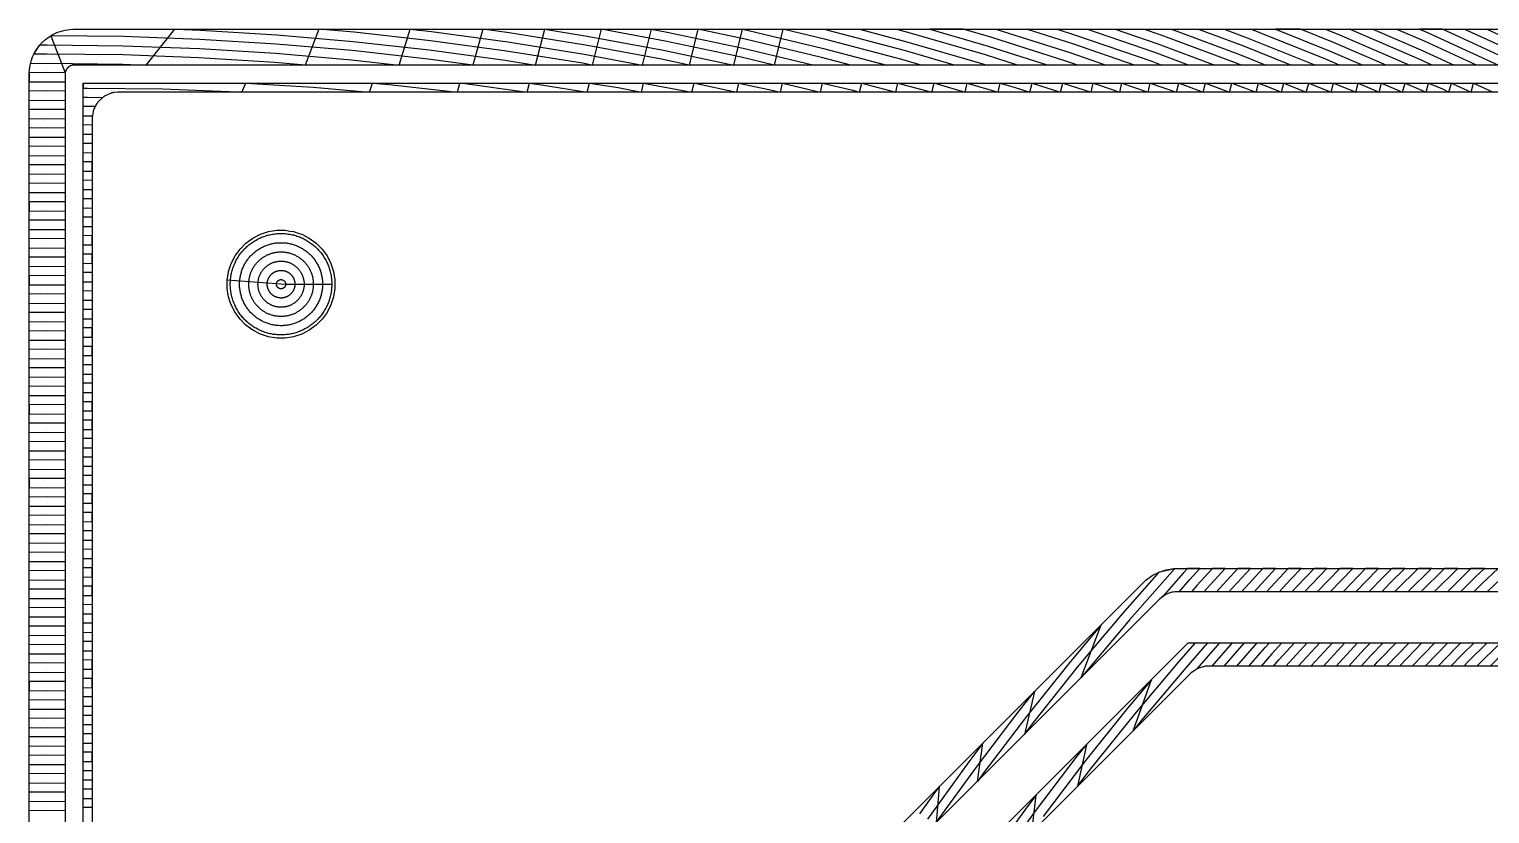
# Model space of a CAD drawing. Header units: metres. Extents: x 100 to 171, y -146 to -25.
# Drawn here: x 100.08 to 128.59, y -39.83 to -24.52 of the extents above; entities that cross this region are included whole.
import ezdxf

# ---------------------------------------------------------------- set-up
doc = ezdxf.new("R2010")
doc.units = ezdxf.units.M

msp = doc.modelspace()

# ---------------------------------------------------------------- linework, layer by layer
for points in [[(116.12, -25.225), (115.546, -25.074), (114.061, -24.721), (113.135, -24.525), (112.965, -25.225), (112.427, -25.111), (110.944, -24.835), (109.455, -24.595), (108.937, -24.525), (108.741, -25.225), (107.871, -25.107), (106.39, -24.943), (104.904, -24.815), (103.416, -24.723), (101.926, -24.668), (100.508, -24.651), (100.787, -25.374), (100.435, -25.37), (100.085, -25.374), (100.085, -25.554), (100.435, -25.55), (100.785, -25.554)], [(100.085, -145.421), (100.085, -25.379), (100.088, -25.314), (100.101, -25.229), (100.122, -25.146), (100.151, -25.065), (100.187, -24.987), (100.232, -24.913), (100.283, -24.844), (100.341, -24.781), (100.404, -24.723), (100.473, -24.672), (100.547, -24.627), (100.625, -24.591), (100.706, -24.562), (100.789, -24.541), (100.874, -24.528), (100.939, -24.525), (169.981, -24.525)], [(100.11, -25.194), (100.435, -25.19), (101.913, -25.208), (102.37, -25.225), (102.925, -24.525), (103.425, -24.543), (104.917, -24.635), (106.407, -24.763), (107.893, -24.928), (109.375, -25.129), (109.969, -25.225), (110.15, -24.525), (110.975, -24.658), (112.462, -24.935), (113.834, -25.225), (114.004, -24.525), (114.1, -24.545), (115.59, -24.899), (116.826, -25.225)], [(117.494, -25.225), (117.118, -25.116), (115.633, -24.725), (114.793, -24.525), (114.625, -25.225), (113.982, -25.072), (112.497, -24.758), (111.246, -24.525), (111.072, -25.225), (110.882, -25.19), (109.402, -24.951), (107.916, -24.75), (106.425, -24.584), (105.737, -24.525), (105.474, -25.225), (104.878, -25.174), (103.398, -25.083), (101.917, -25.028), (100.435, -25.01), (100.175, -25.013), (100.294, -24.832), (100.435, -24.83), (101.921, -24.848), (103.407, -24.903), (104.891, -24.994), (106.372, -25.122), (107.304, -25.225), (107.523, -24.525), (107.938, -24.571), (109.428, -24.773), (110.913, -25.012), (112.055, -25.225), (112.229, -24.525), (112.533, -24.582), (114.021, -24.897), (115.404, -25.225)], [(118.141, -25.225), (117.166, -24.942), (115.677, -24.55), (115.572, -24.525)], [(116.289, -24.525), (117.214, -24.769), (118.697, -25.199), (118.779, -25.225)], [(119.375, -25.225), (118.749, -25.027), (117.262, -24.595), (116.995, -24.525)], [(120.549, -25.225), (120.338, -25.152), (118.854, -24.682), (118.312, -24.525), (117.665, -24.525), (118.801, -24.854), (119.971, -25.225)], [(118.953, -24.525), (120.395, -24.982), (121.102, -25.225)], [(120.145, -24.525), (120.507, -24.64), (121.993, -25.151), (122.193, -25.225), (121.656, -25.225), (120.451, -24.811), (119.549, -24.525)], [(122.709, -25.225), (122.053, -24.981), (120.727, -24.525)], [(121.281, -24.525), (122.114, -24.812), (123.226, -25.225)], [(122.376, -24.525), (123.724, -25.026), (124.221, -25.225), (123.737, -25.225), (123.659, -25.194), (122.174, -24.642), (121.834, -24.525)], [(123.409, -24.525), (123.853, -24.69), (125.191, -25.225), (124.706, -25.225), (123.789, -24.858), (122.892, -24.525)], [(125.657, -25.225), (125.405, -25.117), (123.925, -24.525)], [(125.379, -24.525), (125.612, -24.618), (127.028, -25.225), (126.571, -25.225), (125.543, -24.784), (124.895, -24.525), (124.41, -24.525), (125.474, -24.951), (126.114, -25.225)], [(127.464, -25.225), (127.169, -25.09), (125.852, -24.525)], [(126.308, -24.525), (127.242, -24.925), (127.897, -25.225)], [(128.329, -25.225), (127.315, -24.76), (126.765, -24.525)], [(128.097, -24.525), (129.026, -24.95), (129.589, -25.225), (129.178, -25.225), (128.949, -25.113), (127.665, -24.525), (127.222, -24.525), (127.388, -24.596), (128.761, -25.225)], [(128.962, -24.525), (129.18, -24.625), (130.409, -25.225), (129.999, -25.225), (129.103, -24.788), (128.529, -24.525)], [(169.96, -25.225), (100.96, -25.225), (100.956, -25.225), (100.953, -25.225), (100.95, -25.225), (100.947, -25.226), (100.943, -25.226), (100.939, -25.226), (100.936, -25.227), (100.933, -25.227), (100.929, -25.228), (100.926, -25.228), (100.922, -25.229), (100.919, -25.23), (100.916, -25.231), (100.913, -25.231), (100.909, -25.233), (100.906, -25.234), (100.902, -25.235), (100.9, -25.236), (100.896, -25.237), (100.893, -25.238), (100.89, -25.24), (100.886, -25.241), (100.884, -25.242), (100.881, -25.244), (100.877, -25.246), (100.874, -25.247), (100.871, -25.249), (100.869, -25.251), (100.866, -25.252), (100.863, -25.254), (100.86, -25.257), (100.857, -25.259), (100.855, -25.26), (100.852, -25.262), (100.849, -25.265), (100.846, -25.267), (100.843, -25.27), (100.842, -25.271), (100.839, -25.274), (100.836, -25.276), (100.834, -25.279), (100.831, -25.282), (100.83, -25.283), (100.827, -25.286), (100.825, -25.289), (100.822, -25.292), (100.82, -25.295), (100.819, -25.297), (100.817, -25.3), (100.814, -25.303), (100.812, -25.306), (100.811, -25.309), (100.809, -25.311), (100.807, -25.314), (100.806, -25.317), (100.804, -25.321), (100.802, -25.324), (100.801, -25.326), (100.8, -25.33), (100.798, -25.333), (100.797, -25.336), (100.796, -25.34), (100.795, -25.342), (100.794, -25.346), (100.793, -25.349), (100.791, -25.353), (100.791, -25.356), (100.79, -25.359), (100.789, -25.362), (100.788, -25.366), (100.788, -25.369), (100.787, -25.373), (100.787, -25.376), (100.786, -25.379), (100.786, -25.383), (100.786, -25.387), (100.785, -25.39), (100.785, -25.393)], [(100.785, -25.393), (100.785, -25.396), (100.785, -25.4), (100.785, -145.4)], [(101.135, -25.575), (169.785, -25.575), (169.785, -145.225)], [(101.135, -145.225), (101.135, -25.575), (101.135, -25.674), (101.223, -25.673), (102.687, -25.691), (104.151, -25.745), (104.236, -25.751), (104.314, -25.575), (105.626, -25.656), (106.728, -25.751), (106.788, -25.575), (107.107, -25.602), (108.442, -25.751), (108.492, -25.575), (108.593, -25.586), (109.803, -25.751), (109.848, -25.575), (110.084, -25.607), (110.975, -25.751), (111.018, -25.575), (111.578, -25.665), (112.036, -25.751), (112.077, -25.575), (113.02, -25.751), (113.06, -25.575), (113.11, -25.584), (113.895, -25.751), (113.935, -25.575), (114.612, -25.718), (114.748, -25.751), (114.788, -25.575), (115.527, -25.751), (115.567, -25.575), (116.159, -25.716), (116.291, -25.751), (116.332, -25.575), (116.997, -25.751), (117.038, -25.575), (117.704, -25.751), (117.744, -25.575), (117.762, -25.58), (118.351, -25.751), (118.392, -25.575), (118.997, -25.751), (119.038, -25.575), (119.328, -25.659), (119.617, -25.751), (119.659, -25.575), (120.212, -25.751), (120.255, -25.575), (120.808, -25.751), (120.85, -25.575), (120.956, -25.609), (121.369, -25.751), (121.412, -25.575), (121.922, -25.751), (121.965, -25.575), (122.476, -25.751), (122.519, -25.575), (122.598, -25.602), (122.997, -25.751), (123.041, -25.575), (123.513, -25.751), (123.558, -25.575), (124.03, -25.751), (124.074, -25.575), (124.252, -25.641), (124.526, -25.751), (124.572, -25.575), (125.01, -25.751), (125.056, -25.575), (125.495, -25.751), (125.541, -25.575), (125.917, -25.725), (125.976, -25.751), (126.023, -25.575), (126.433, -25.751), (126.48, -25.575), (126.889, -25.751), (126.937, -25.575), (127.346, -25.751), (127.394, -25.575), (127.665, -25.691), (127.794, -25.751), (127.843, -25.575), (128.226, -25.751), (128.275, -25.575), (128.659, -25.751)], [(100.785, -25.734), (100.435, -25.73), (100.085, -25.734)], [(100.085, -25.914), (100.435, -25.91), (100.785, -25.914)], [(101.374, -26.035), (101.223, -26.033), (101.135, -26.034), (101.135, -25.854), (101.223, -25.853), (101.522, -25.857)], [(169.085, -25.751), (101.835, -25.751), (101.831, -25.751), (101.827, -25.751), (101.823, -25.751), (101.82, -25.751), (101.816, -25.752), (101.724, -25.763), (101.721, -25.764), (101.717, -25.764), (101.713, -25.765), (101.71, -25.766), (101.706, -25.766), (101.703, -25.767), (101.699, -25.768), (101.696, -25.769), (101.693, -25.771), (101.689, -25.772), (101.686, -25.773), (101.682, -25.775), (101.57, -25.824), (101.566, -25.826), (101.563, -25.827), (101.559, -25.829), (101.556, -25.831), (101.553, -25.833), (101.55, -25.835), (101.546, -25.837), (101.543, -25.839), (101.54, -25.841), (101.537, -25.844), (101.534, -25.846), (101.531, -25.848), (101.528, -25.851), (101.438, -25.934), (101.435, -25.937), (101.432, -25.94), (101.43, -25.942), (101.427, -25.945), (101.425, -25.948), (101.422, -25.951), (101.42, -25.954), (101.418, -25.957), (101.415, -25.96), (101.413, -25.964), (101.411, -25.967), (101.409, -25.97), (101.407, -25.973), (101.349, -26.082), (101.347, -26.085), (101.345, -26.088), (101.344, -26.092), (101.342, -26.095), (101.341, -26.099), (101.34, -26.103), (101.338, -26.106), (101.337, -26.11), (101.336, -26.113), (101.335, -26.117), (101.334, -26.121), (101.333, -26.125), (101.333, -26.128), (101.313, -26.25)], [(100.785, -26.094), (100.435, -26.09), (100.085, -26.094)], [(101.311, -26.394), (101.223, -26.393), (101.135, -26.394), (101.135, -26.214), (101.223, -26.213), (101.318, -26.215), (101.313, -26.25), (101.312, -26.253), (101.312, -26.257), (101.311, -26.26), (101.311, -26.264), (101.311, -26.267), (101.311, -26.271), (101.311, -26.275), (101.311, -144.525)], [(100.085, -26.274), (100.435, -26.27), (100.785, -26.274)], [(100.785, -26.454), (100.435, -26.45), (100.085, -26.454)], [(100.085, -26.634), (100.435, -26.63), (100.785, -26.634)], [(101.311, -26.754), (101.223, -26.753), (101.135, -26.754), (101.135, -26.574), (101.223, -26.573), (101.311, -26.574)], [(100.785, -26.814), (100.435, -26.81), (100.085, -26.814)], [(100.085, -26.994), (100.435, -26.99), (100.785, -26.994)], [(101.311, -27.474), (101.223, -27.473), (101.135, -27.474), (101.135, -27.294), (101.223, -27.293), (101.311, -27.294), (101.311, -27.114), (101.223, -27.113), (101.135, -27.114), (101.135, -26.934), (101.223, -26.933), (101.311, -26.934)], [(100.785, -27.174), (100.435, -27.17), (100.085, -27.174)], [(100.085, -27.354), (100.435, -27.35), (100.785, -27.354)], [(100.785, -27.534), (100.435, -27.53), (100.085, -27.534)], [(100.085, -27.714), (100.435, -27.71), (100.785, -27.714)], [(100.785, -27.894), (100.435, -27.89), (100.085, -27.894), (100.085, -28.074), (100.435, -28.07), (100.785, -28.074), (100.785, -28.254), (100.435, -28.25), (100.085, -28.254)], [(101.311, -27.834), (101.223, -27.833), (101.135, -27.834), (101.135, -27.654), (101.223, -27.653), (101.311, -27.654)], [(101.311, -28.194), (101.223, -28.193), (101.135, -28.194), (101.135, -28.014), (101.223, -28.013), (101.311, -28.014)], [(100.085, -28.434), (100.435, -28.43), (100.785, -28.434)], [(101.311, -29.274), (101.223, -29.273), (101.135, -29.274), (101.135, -29.094), (101.223, -29.093), (101.311, -29.094), (101.311, -28.914), (101.223, -28.913), (101.135, -28.914), (101.135, -28.734), (101.223, -28.733), (101.311, -28.734), (101.311, -28.554), (101.223, -28.553), (101.135, -28.554), (101.135, -28.374), (101.223, -28.373), (101.311, -28.374)], [(103.949, -29.417), (103.96, -29.352), (103.975, -29.254), (104.026, -29.097), (104.102, -28.949), (104.199, -28.816), (104.316, -28.699), (104.449, -28.602), (104.597, -28.526), (104.754, -28.475), (104.839, -28.462), (104.917, -28.449), (105.083, -28.449), (105.173, -28.464), (105.246, -28.475), (105.352, -28.51), (105.403, -28.526), (105.551, -28.602), (105.684, -28.699), (105.801, -28.816), (105.898, -28.949), (105.974, -29.097), (106.025, -29.254), (106.051, -29.417), (106.051, -29.583), (106.025, -29.746), (105.974, -29.903), (105.898, -30.051), (105.801, -30.184), (105.684, -30.301), (105.551, -30.398), (105.403, -30.474), (105.246, -30.525), (105.083, -30.551), (104.917, -30.551), (104.754, -30.525), (104.597, -30.474), (104.449, -30.398), (104.316, -30.301), (104.199, -30.184), (104.102, -30.051), (104.026, -29.903), (104.01, -29.852), (103.975, -29.746), (103.964, -29.673), (103.949, -29.583), (103.949, -29.417), (105.09, -29.5), (105.09, -29.502), (105.09, -29.504), (105.09, -29.507), (105.09, -29.509), (105.089, -29.511), (105.089, -29.513), (105.089, -29.515), (105.088, -29.518), (105.088, -29.52), (105.087, -29.522), (105.087, -29.524), (105.086, -29.526), (105.085, -29.528), (105.085, -29.53), (105.084, -29.532), (105.083, -29.534), (105.082, -29.536), (105.081, -29.538), (105.08, -29.54), (105.079, -29.542), (105.078, -29.544), (105.077, -29.546), (105.076, -29.548), (105.075, -29.55), (105.074, -29.552), (105.072, -29.554), (105.071, -29.555), (105.07, -29.557), (105.068, -29.559), (105.067, -29.56), (105.065, -29.562), (105.064, -29.564), (105.062, -29.565), (105.06, -29.567), (105.059, -29.568), (105.057, -29.57), (105.055, -29.571), (105.054, -29.572), (105.052, -29.574), (105.05, -29.575), (105.048, -29.576), (105.046, -29.577), (105.044, -29.578), (105.042, -29.579), (105.04, -29.58), (105.038, -29.581), (105.036, -29.582), (105.034, -29.583), (105.032, -29.584), (105.03, -29.585), (105.028, -29.585), (105.026, -29.586), (105.024, -29.587), (105.022, -29.587), (105.02, -29.588), (105.018, -29.588), (105.015, -29.589), (105.013, -29.589), (105.011, -29.589), (105.009, -29.59), (105.007, -29.59), (105.004, -29.59), (105.002, -29.59), (105, -29.59), (104.998, -29.59), (104.996, -29.59), (104.993, -29.59), (104.991, -29.59), (104.989, -29.589), (104.987, -29.589), (104.985, -29.589), (104.982, -29.588), (104.98, -29.588), (104.978, -29.587), (104.976, -29.587), (104.974, -29.586), (104.972, -29.585), (104.97, -29.585), (104.968, -29.584), (104.966, -29.583), (104.964, -29.582), (104.962, -29.581), (104.96, -29.58), (104.958, -29.579), (104.956, -29.578), (104.954, -29.577), (104.952, -29.576), (104.95, -29.575), (104.948, -29.574), (104.946, -29.572), (104.945, -29.571), (104.943, -29.57), (104.941, -29.568), (104.94, -29.567), (104.938, -29.565), (104.936, -29.564), (104.935, -29.562), (104.933, -29.56), (104.932, -29.559), (104.93, -29.557), (104.929, -29.555), (104.928, -29.554), (104.926, -29.552), (104.925, -29.55), (104.924, -29.548), (104.923, -29.546), (104.922, -29.544), (104.921, -29.542), (104.92, -29.54), (104.919, -29.538), (104.918, -29.536), (104.917, -29.534), (104.916, -29.532), (104.915, -29.53), (104.915, -29.528), (104.914, -29.526), (104.913, -29.524), (104.913, -29.522), (104.912, -29.52), (104.912, -29.518), (104.911, -29.515), (104.911, -29.513), (104.911, -29.511), (104.91, -29.509), (104.91, -29.507), (104.91, -29.504), (104.91, -29.502), (104.91, -29.5), (104.91, -29.498), (104.91, -29.496), (104.91, -29.493), (104.91, -29.491), (104.911, -29.489), (104.911, -29.487), (104.911, -29.485), (104.912, -29.482), (104.912, -29.48), (104.913, -29.478), (104.913, -29.476), (104.914, -29.474), (104.915, -29.472), (104.915, -29.47), (104.916, -29.468), (104.917, -29.466), (104.918, -29.464), (104.919, -29.462), (104.92, -29.46), (104.921, -29.458), (104.922, -29.456), (104.923, -29.454), (104.924, -29.452), (104.925, -29.45), (104.926, -29.448), (104.928, -29.446), (104.929, -29.445), (104.93, -29.443), (104.932, -29.441), (104.933, -29.44), (104.935, -29.438), (104.936, -29.436), (104.938, -29.435), (104.94, -29.433), (104.941, -29.432), (104.943, -29.43), (104.945, -29.429), (104.946, -29.428), (104.948, -29.426), (104.95, -29.425), (104.952, -29.424), (104.954, -29.423), (104.956, -29.422), (104.958, -29.421), (104.96, -29.42), (104.962, -29.419), (104.964, -29.418), (104.966, -29.417), (104.968, -29.416), (104.97, -29.415), (104.972, -29.415), (104.974, -29.414), (104.976, -29.413), (104.978, -29.413), (104.98, -29.412), (104.982, -29.412), (104.985, -29.411), (104.987, -29.411), (104.989, -29.411), (104.991, -29.41), (104.993, -29.41), (104.996, -29.41), (104.998, -29.41), (105, -29.41), (105.002, -29.41), (105.004, -29.41), (105.007, -29.41), (105.009, -29.41), (105.011, -29.411), (105.013, -29.411), (105.015, -29.411), (105.018, -29.412), (105.02, -29.412), (105.022, -29.413), (105.024, -29.413), (105.026, -29.414), (105.028, -29.415), (105.03, -29.415), (105.032, -29.416), (105.034, -29.417), (105.036, -29.418), (105.038, -29.419), (105.04, -29.42), (105.042, -29.421), (105.044, -29.422), (105.046, -29.423), (105.048, -29.424), (105.05, -29.425), (105.052, -29.426), (105.054, -29.428), (105.055, -29.429), (105.057, -29.43), (105.059, -29.432), (105.06, -29.433), (105.062, -29.435), (105.064, -29.436), (105.065, -29.438), (105.067, -29.44), (105.068, -29.441), (105.07, -29.443), (105.071, -29.445), (105.072, -29.446), (105.074, -29.448), (105.075, -29.45), (105.076, -29.452), (105.077, -29.454), (105.078, -29.456), (105.079, -29.458), (105.08, -29.46), (105.081, -29.462), (105.082, -29.464), (105.083, -29.466), (105.084, -29.468), (105.085, -29.47), (105.085, -29.472), (105.086, -29.474), (105.087, -29.476), (105.087, -29.478), (105.088, -29.48), (105.088, -29.482), (105.089, -29.485), (105.089, -29.487), (105.089, -29.489), (105.09, -29.491), (105.09, -29.493), (105.09, -29.496), (105.09, -29.498), (105.09, -29.5), (105.27, -29.5), (105.27, -29.507), (105.27, -29.513), (105.269, -29.52), (105.269, -29.526), (105.268, -29.533), (105.267, -29.54), (105.266, -29.546), (105.265, -29.553), (105.263, -29.559), (105.262, -29.566), (105.26, -29.572), (105.258, -29.578), (105.256, -29.585), (105.254, -29.591), (105.252, -29.597), (105.249, -29.603), (105.247, -29.609), (105.244, -29.615), (105.241, -29.621), (105.238, -29.627), (105.235, -29.633), (105.232, -29.639), (105.228, -29.644), (105.224, -29.65), (105.221, -29.655), (105.217, -29.661), (105.213, -29.666), (105.209, -29.671), (105.204, -29.676), (105.2, -29.681), (105.196, -29.686), (105.191, -29.691), (105.186, -29.696), (105.181, -29.7), (105.176, -29.704), (105.171, -29.709), (105.166, -29.713), (105.161, -29.717), (105.155, -29.721), (105.15, -29.724), (105.144, -29.728), (105.139, -29.732), (105.133, -29.735), (105.127, -29.738), (105.121, -29.741), (105.115, -29.744), (105.109, -29.747), (105.103, -29.749), (105.097, -29.752), (105.091, -29.754), (105.085, -29.756), (105.078, -29.758), (105.072, -29.76), (105.066, -29.762), (105.059, -29.763), (105.053, -29.765), (105.046, -29.766), (105.04, -29.767), (105.033, -29.768), (105.026, -29.769), (105.02, -29.769), (105.013, -29.77), (105.007, -29.77), (105, -29.77), (104.993, -29.77), (104.987, -29.77), (104.98, -29.769), (104.974, -29.769), (104.967, -29.768), (104.96, -29.767), (104.954, -29.766), (104.947, -29.765), (104.941, -29.763), (104.934, -29.762), (104.928, -29.76), (104.922, -29.758), (104.915, -29.756), (104.909, -29.754), (104.903, -29.752), (104.897, -29.749), (104.891, -29.747), (104.885, -29.744), (104.879, -29.741), (104.873, -29.738), (104.867, -29.735), (104.861, -29.732), (104.856, -29.728), (104.85, -29.724), (104.845, -29.721), (104.839, -29.717), (104.834, -29.713), (104.829, -29.709), (104.824, -29.704), (104.819, -29.7), (104.814, -29.696), (104.809, -29.691), (104.804, -29.686), (104.8, -29.681), (104.796, -29.676), (104.791, -29.671), (104.787, -29.666), (104.783, -29.661), (104.779, -29.655), (104.776, -29.65), (104.772, -29.644), (104.768, -29.639), (104.765, -29.633), (104.762, -29.627), (104.759, -29.621), (104.756, -29.615), (104.753, -29.609), (104.751, -29.603), (104.748, -29.597), (104.746, -29.591), (104.744, -29.585), (104.742, -29.578), (104.74, -29.572), (104.738, -29.566), (104.737, -29.559), (104.735, -29.553), (104.734, -29.546), (104.733, -29.54), (104.732, -29.533), (104.731, -29.526), (104.731, -29.52), (104.73, -29.513), (104.73, -29.507), (104.73, -29.5), (104.73, -29.493), (104.73, -29.487), (104.731, -29.48), (104.731, -29.474), (104.732, -29.467), (104.733, -29.46), (104.734, -29.454), (104.735, -29.447), (104.737, -29.441), (104.738, -29.434), (104.74, -29.428), (104.742, -29.422), (104.744, -29.415), (104.746, -29.409), (104.748, -29.403), (104.751, -29.397), (104.753, -29.391), (104.756, -29.385), (104.759, -29.379), (104.762, -29.373), (104.765, -29.367), (104.768, -29.361), (104.772, -29.356), (104.776, -29.35), (104.779, -29.345), (104.783, -29.339), (104.787, -29.334), (104.791, -29.329), (104.796, -29.324), (104.8, -29.319), (104.804, -29.314), (104.809, -29.309), (104.814, -29.304), (104.819, -29.3), (104.824, -29.296), (104.829, -29.291), (104.834, -29.287), (104.839, -29.283), (104.845, -29.279), (104.85, -29.276), (104.856, -29.272), (104.861, -29.268), (104.867, -29.265), (104.873, -29.262), (104.879, -29.259), (104.885, -29.256), (104.891, -29.253), (104.897, -29.251), (104.903, -29.248), (104.909, -29.246), (104.915, -29.244), (104.922, -29.242), (104.928, -29.24), (104.934, -29.238), (104.941, -29.237), (104.947, -29.235), (104.954, -29.234), (104.96, -29.233), (104.967, -29.232), (104.974, -29.231), (104.98, -29.231), (104.987, -29.23), (104.993, -29.23), (105, -29.23), (105.007, -29.23), (105.013, -29.23), (105.02, -29.231), (105.026, -29.231), (105.033, -29.232), (105.04, -29.233), (105.046, -29.234), (105.053, -29.235), (105.059, -29.237), (105.066, -29.238), (105.072, -29.24), (105.078, -29.242), (105.085, -29.244), (105.091, -29.246), (105.097, -29.248), (105.103, -29.251), (105.109, -29.253), (105.115, -29.256), (105.121, -29.259), (105.127, -29.262), (105.133, -29.265), (105.139, -29.268), (105.144, -29.272), (105.15, -29.276), (105.155, -29.279), (105.161, -29.283), (105.166, -29.287), (105.171, -29.291), (105.176, -29.296), (105.181, -29.3), (105.186, -29.304), (105.191, -29.309), (105.196, -29.314), (105.2, -29.319), (105.204, -29.324), (105.209, -29.329), (105.213, -29.334), (105.217, -29.339), (105.221, -29.345), (105.224, -29.35), (105.228, -29.356), (105.232, -29.361), (105.235, -29.367), (105.238, -29.373), (105.241, -29.379), (105.244, -29.385), (105.247, -29.391), (105.249, -29.397), (105.252, -29.403), (105.254, -29.409), (105.256, -29.415), (105.258, -29.422), (105.26, -29.428), (105.262, -29.434), (105.263, -29.441), (105.265, -29.447), (105.266, -29.454), (105.267, -29.46), (105.268, -29.467), (105.269, -29.474), (105.269, -29.48), (105.27, -29.487), (105.27, -29.493), (105.27, -29.5), (105.27, -29.5), (105.45, -29.5), (105.45, -29.511), (105.449, -29.522), (105.449, -29.533), (105.448, -29.544), (105.447, -29.555), (105.445, -29.566), (105.443, -29.577), (105.441, -29.588), (105.439, -29.599), (105.437, -29.609), (105.434, -29.62), (105.431, -29.631), (105.427, -29.641), (105.424, -29.652), (105.42, -29.662), (105.416, -29.672), (105.411, -29.682), (105.407, -29.692), (105.402, -29.702), (105.397, -29.712), (105.392, -29.722), (105.386, -29.731), (105.38, -29.741), (105.374, -29.75), (105.368, -29.759), (105.361, -29.768), (105.355, -29.777), (105.348, -29.785), (105.341, -29.794), (105.333, -29.802), (105.326, -29.81), (105.318, -29.818), (105.31, -29.826), (105.302, -29.833), (105.294, -29.841), (105.285, -29.848), (105.277, -29.855), (105.268, -29.861), (105.259, -29.868), (105.25, -29.874), (105.241, -29.88), (105.231, -29.886), (105.222, -29.892), (105.212, -29.897), (105.202, -29.902), (105.192, -29.907), (105.182, -29.911), (105.172, -29.916), (105.162, -29.92), (105.152, -29.924), (105.141, -29.927), (105.131, -29.931), (105.12, -29.934), (105.109, -29.937), (105.099, -29.939), (105.088, -29.941), (105.077, -29.943), (105.066, -29.945), (105.055, -29.947), (105.044, -29.948), (105.033, -29.949), (105.022, -29.949), (105.011, -29.95), (105, -29.95), (104.989, -29.95), (104.978, -29.949), (104.967, -29.949), (104.956, -29.948), (104.945, -29.947), (104.934, -29.945), (104.923, -29.943), (104.912, -29.941), (104.901, -29.939), (104.891, -29.937), (104.88, -29.934), (104.869, -29.931), (104.859, -29.927), (104.848, -29.924), (104.838, -29.92), (104.828, -29.916), (104.818, -29.911), (104.808, -29.907), (104.798, -29.902), (104.788, -29.897), (104.778, -29.892), (104.769, -29.886), (104.759, -29.88), (104.75, -29.874), (104.741, -29.868), (104.732, -29.861), (104.723, -29.855), (104.715, -29.848), (104.706, -29.841), (104.698, -29.833), (104.69, -29.826), (104.682, -29.818), (104.674, -29.81), (104.667, -29.802), (104.659, -29.794), (104.652, -29.785), (104.645, -29.777), (104.639, -29.768), (104.632, -29.759), (104.626, -29.75), (104.62, -29.741), (104.614, -29.731), (104.608, -29.722), (104.603, -29.712), (104.598, -29.702), (104.593, -29.692), (104.589, -29.682), (104.584, -29.672), (104.58, -29.662), (104.576, -29.652), (104.573, -29.641), (104.569, -29.631), (104.566, -29.62), (104.563, -29.609), (104.561, -29.599), (104.559, -29.588), (104.557, -29.577), (104.555, -29.566), (104.553, -29.555), (104.552, -29.544), (104.551, -29.533), (104.551, -29.522), (104.55, -29.511), (104.55, -29.5), (104.55, -29.489), (104.551, -29.478), (104.551, -29.467), (104.552, -29.456), (104.553, -29.445), (104.555, -29.434), (104.557, -29.423), (104.559, -29.412), (104.561, -29.401), (104.563, -29.391), (104.566, -29.38), (104.569, -29.369), (104.573, -29.359), (104.576, -29.348), (104.58, -29.338), (104.584, -29.328), (104.589, -29.318), (104.593, -29.308), (104.598, -29.298), (104.603, -29.288), (104.608, -29.278), (104.614, -29.269), (104.62, -29.259), (104.626, -29.25), (104.632, -29.241), (104.639, -29.232), (104.645, -29.223), (104.652, -29.215), (104.659, -29.206), (104.667, -29.198), (104.674, -29.19), (104.682, -29.182), (104.69, -29.174), (104.698, -29.167), (104.706, -29.159), (104.715, -29.152), (104.723, -29.145), (104.732, -29.139), (104.741, -29.132), (104.75, -29.126), (104.759, -29.12), (104.769, -29.114), (104.778, -29.108), (104.788, -29.103), (104.798, -29.098), (104.808, -29.093), (104.818, -29.089), (104.828, -29.084), (104.838, -29.08), (104.848, -29.076), (104.859, -29.073), (104.869, -29.069), (104.88, -29.066), (104.891, -29.063), (104.901, -29.061), (104.912, -29.059), (104.923, -29.057), (104.934, -29.055), (104.945, -29.053), (104.956, -29.052), (104.967, -29.051), (104.978, -29.051), (104.989, -29.05), (105, -29.05), (105.011, -29.05), (105.022, -29.051), (105.033, -29.051), (105.044, -29.052), (105.055, -29.053), (105.066, -29.055), (105.077, -29.057), (105.088, -29.059), (105.099, -29.061), (105.109, -29.063), (105.12, -29.066), (105.131, -29.069), (105.141, -29.073), (105.152, -29.076), (105.162, -29.08), (105.172, -29.084), (105.182, -29.089), (105.192, -29.093), (105.202, -29.098), (105.212, -29.103), (105.222, -29.108), (105.231, -29.114), (105.241, -29.12), (105.25, -29.126), (105.259, -29.132), (105.268, -29.139), (105.277, -29.145), (105.285, -29.152), (105.294, -29.159), (105.302, -29.167), (105.31, -29.174), (105.318, -29.182), (105.326, -29.19), (105.333, -29.198), (105.341, -29.206), (105.348, -29.215), (105.355, -29.223), (105.361, -29.232), (105.368, -29.241), (105.374, -29.25), (105.38, -29.259), (105.386, -29.269), (105.392, -29.278), (105.397, -29.288), (105.402, -29.298), (105.407, -29.308), (105.411, -29.318), (105.416, -29.328), (105.42, -29.338), (105.424, -29.348), (105.427, -29.359), (105.431, -29.369), (105.434, -29.38), (105.437, -29.391), (105.439, -29.401), (105.441, -29.412), (105.443, -29.423), (105.445, -29.434), (105.447, -29.445), (105.448, -29.456), (105.449, -29.467), (105.449, -29.478), (105.45, -29.489), (105.45, -29.5), (105.45, -29.5), (105.63, -29.5), (105.63, -29.515), (105.629, -29.531), (105.628, -29.546), (105.627, -29.562), (105.625, -29.577), (105.623, -29.592), (105.621, -29.608), (105.618, -29.623), (105.615, -29.638), (105.611, -29.653), (105.607, -29.668), (105.603, -29.683), (105.598, -29.698), (105.593, -29.712), (105.588, -29.727), (105.582, -29.741), (105.576, -29.755), (105.57, -29.769), (105.563, -29.783), (105.556, -29.797), (105.548, -29.811), (105.54, -29.824), (105.532, -29.837), (105.524, -29.85), (105.515, -29.863), (105.506, -29.875), (105.497, -29.888), (105.487, -29.9), (105.477, -29.911), (105.467, -29.923), (105.456, -29.934), (105.445, -29.945), (105.434, -29.956), (105.423, -29.967), (105.411, -29.977), (105.4, -29.987), (105.388, -29.997), (105.375, -30.006), (105.363, -30.015), (105.35, -30.024), (105.337, -30.032), (105.324, -30.04), (105.311, -30.048), (105.297, -30.056), (105.283, -30.063), (105.269, -30.07), (105.255, -30.076), (105.241, -30.082), (105.227, -30.088), (105.212, -30.093), (105.198, -30.098), (105.183, -30.103), (105.168, -30.107), (105.153, -30.111), (105.138, -30.115), (105.123, -30.118), (105.108, -30.121), (105.092, -30.123), (105.077, -30.125), (105.062, -30.127), (105.046, -30.128), (105.031, -30.129), (105.015, -30.13), (105, -30.13), (104.985, -30.13), (104.969, -30.129), (104.954, -30.128), (104.938, -30.127), (104.923, -30.125), (104.908, -30.123), (104.892, -30.121), (104.877, -30.118), (104.862, -30.115), (104.847, -30.111), (104.832, -30.107), (104.817, -30.103), (104.802, -30.098), (104.788, -30.093), (104.773, -30.088), (104.759, -30.082), (104.745, -30.076), (104.731, -30.07), (104.717, -30.063), (104.703, -30.056), (104.689, -30.048), (104.676, -30.04), (104.663, -30.032), (104.65, -30.024), (104.637, -30.015), (104.625, -30.006), (104.612, -29.997), (104.6, -29.987), (104.589, -29.977), (104.577, -29.967), (104.566, -29.956), (104.555, -29.945), (104.544, -29.934), (104.533, -29.923), (104.523, -29.911), (104.513, -29.9), (104.503, -29.888), (104.494, -29.875), (104.485, -29.863), (104.476, -29.85), (104.468, -29.837), (104.46, -29.824), (104.452, -29.811), (104.444, -29.797), (104.437, -29.783), (104.43, -29.769), (104.424, -29.755), (104.418, -29.741), (104.412, -29.727), (104.407, -29.712), (104.402, -29.698), (104.397, -29.683), (104.393, -29.668), (104.389, -29.653), (104.385, -29.638), (104.382, -29.623), (104.379, -29.608), (104.377, -29.592), (104.375, -29.577), (104.373, -29.562), (104.372, -29.546), (104.371, -29.531), (104.37, -29.515), (104.37, -29.5), (104.37, -29.485), (104.371, -29.469), (104.372, -29.454), (104.373, -29.438), (104.375, -29.423), (104.377, -29.408), (104.379, -29.392), (104.382, -29.377), (104.385, -29.362), (104.389, -29.347), (104.393, -29.332), (104.397, -29.317), (104.402, -29.302), (104.407, -29.288), (104.412, -29.273), (104.418, -29.259), (104.424, -29.245), (104.43, -29.231), (104.437, -29.217), (104.444, -29.203), (104.452, -29.189), (104.46, -29.176), (104.468, -29.163), (104.476, -29.15), (104.485, -29.137), (104.494, -29.125), (104.503, -29.112), (104.513, -29.1), (104.523, -29.089), (104.533, -29.077), (104.544, -29.066), (104.555, -29.055), (104.566, -29.044), (104.577, -29.033), (104.589, -29.023), (104.6, -29.013), (104.612, -29.003), (104.625, -28.994), (104.637, -28.985), (104.65, -28.976), (104.663, -28.968), (104.676, -28.96), (104.689, -28.952), (104.703, -28.944), (104.717, -28.937), (104.731, -28.93), (104.745, -28.924), (104.759, -28.918), (104.773, -28.912), (104.788, -28.907), (104.802, -28.902), (104.817, -28.897), (104.832, -28.893), (104.847, -28.889), (104.862, -28.885), (104.877, -28.882), (104.892, -28.879), (104.908, -28.877), (104.923, -28.875), (104.938, -28.873), (104.954, -28.872), (104.969, -28.871), (104.985, -28.87), (105, -28.87), (105.015, -28.87), (105.031, -28.871), (105.046, -28.872), (105.062, -28.873), (105.077, -28.875), (105.092, -28.877), (105.108, -28.879), (105.123, -28.882), (105.138, -28.885), (105.153, -28.889), (105.168, -28.893), (105.183, -28.897), (105.198, -28.902), (105.212, -28.907), (105.227, -28.912), (105.241, -28.918), (105.255, -28.924), (105.269, -28.93), (105.283, -28.937), (105.297, -28.944), (105.311, -28.952), (105.324, -28.96), (105.337, -28.968), (105.35, -28.976), (105.363, -28.985), (105.375, -28.994), (105.388, -29.003), (105.4, -29.013), (105.411, -29.023), (105.423, -29.033), (105.434, -29.044), (105.445, -29.055), (105.456, -29.066), (105.467, -29.077), (105.477, -29.089), (105.487, -29.1), (105.497, -29.112), (105.506, -29.125), (105.515, -29.137), (105.524, -29.15), (105.532, -29.163), (105.54, -29.176), (105.548, -29.189), (105.556, -29.203), (105.563, -29.217), (105.57, -29.231), (105.576, -29.245), (105.582, -29.259), (105.588, -29.273), (105.593, -29.288), (105.598, -29.302), (105.603, -29.317), (105.607, -29.332), (105.611, -29.347), (105.615, -29.362), (105.618, -29.377), (105.621, -29.392), (105.623, -29.408), (105.625, -29.423), (105.627, -29.438), (105.628, -29.454), (105.629, -29.469), (105.63, -29.485), (105.63, -29.5), (105.63, -29.5), (105.81, -29.5), (105.81, -29.52), (105.809, -29.54), (105.808, -29.56), (105.806, -29.579), (105.804, -29.599), (105.801, -29.619), (105.798, -29.638), (105.794, -29.658), (105.79, -29.677), (105.786, -29.697), (105.781, -29.716), (105.775, -29.735), (105.769, -29.754), (105.763, -29.773), (105.756, -29.792), (105.748, -29.81), (105.741, -29.828), (105.732, -29.846), (105.724, -29.864), (105.714, -29.882), (105.705, -29.899), (105.695, -29.916), (105.684, -29.933), (105.673, -29.95), (105.662, -29.966), (105.651, -29.983), (105.639, -29.998), (105.626, -30.014), (105.613, -30.029), (105.6, -30.044), (105.587, -30.059), (105.573, -30.073), (105.559, -30.087), (105.544, -30.1), (105.529, -30.113), (105.514, -30.126), (105.498, -30.139), (105.483, -30.151), (105.466, -30.162), (105.45, -30.173), (105.433, -30.184), (105.416, -30.195), (105.399, -30.205), (105.382, -30.214), (105.364, -30.224), (105.346, -30.232), (105.328, -30.241), (105.31, -30.248), (105.292, -30.256), (105.273, -30.263), (105.254, -30.269), (105.235, -30.275), (105.216, -30.281), (105.197, -30.286), (105.177, -30.29), (105.158, -30.294), (105.138, -30.298), (105.119, -30.301), (105.099, -30.304), (105.079, -30.306), (105.06, -30.308), (105.04, -30.309), (105.02, -30.31), (105, -30.31), (104.98, -30.31), (104.96, -30.309), (104.94, -30.308), (104.921, -30.306), (104.901, -30.304), (104.881, -30.301), (104.862, -30.298), (104.842, -30.294), (104.823, -30.29), (104.803, -30.286), (104.784, -30.281), (104.765, -30.275), (104.746, -30.269), (104.727, -30.263), (104.708, -30.256), (104.69, -30.248), (104.672, -30.241), (104.654, -30.232), (104.636, -30.224), (104.618, -30.214), (104.601, -30.205), (104.584, -30.195), (104.567, -30.184), (104.55, -30.173), (104.534, -30.162), (104.517, -30.151), (104.502, -30.139), (104.486, -30.126), (104.471, -30.113), (104.456, -30.1), (104.441, -30.087), (104.427, -30.073), (104.413, -30.059), (104.4, -30.044), (104.387, -30.029), (104.374, -30.014), (104.361, -29.998), (104.349, -29.983), (104.338, -29.966), (104.327, -29.95), (104.316, -29.933), (104.305, -29.916), (104.295, -29.899), (104.286, -29.882), (104.276, -29.864), (104.268, -29.846), (104.259, -29.828), (104.252, -29.81), (104.244, -29.792), (104.237, -29.773), (104.231, -29.754), (104.225, -29.735), (104.219, -29.716), (104.214, -29.697), (104.21, -29.677), (104.206, -29.658), (104.202, -29.638), (104.199, -29.619), (104.196, -29.599), (104.194, -29.579), (104.192, -29.56), (104.191, -29.54), (104.19, -29.52), (104.19, -29.5), (104.19, -29.48), (104.191, -29.46), (104.192, -29.44), (104.194, -29.421), (104.196, -29.401), (104.199, -29.381), (104.202, -29.362), (104.206, -29.342), (104.21, -29.323), (104.214, -29.303), (104.219, -29.284), (104.225, -29.265), (104.231, -29.246), (104.237, -29.227), (104.244, -29.208), (104.252, -29.19), (104.259, -29.172), (104.268, -29.154), (104.276, -29.136), (104.286, -29.118), (104.295, -29.101), (104.305, -29.084), (104.316, -29.067), (104.327, -29.05), (104.338, -29.034), (104.349, -29.017), (104.361, -29.002), (104.374, -28.986), (104.387, -28.971), (104.4, -28.956), (104.413, -28.941), (104.427, -28.927), (104.441, -28.913), (104.456, -28.9), (104.471, -28.887), (104.486, -28.874), (104.502, -28.861), (104.517, -28.849), (104.534, -28.838), (104.55, -28.827), (104.567, -28.816), (104.584, -28.805), (104.601, -28.795), (104.618, -28.786), (104.636, -28.776), (104.654, -28.768), (104.672, -28.759), (104.69, -28.752), (104.708, -28.744), (104.727, -28.737), (104.746, -28.731), (104.765, -28.725), (104.784, -28.719), (104.803, -28.714), (104.823, -28.71), (104.842, -28.706), (104.862, -28.702), (104.881, -28.699), (104.901, -28.696), (104.921, -28.694), (104.94, -28.692), (104.96, -28.691), (104.98, -28.69), (105, -28.69), (105.02, -28.69), (105.04, -28.691), (105.06, -28.692), (105.079, -28.694), (105.099, -28.696), (105.119, -28.699), (105.138, -28.702), (105.158, -28.706), (105.177, -28.71), (105.197, -28.714), (105.216, -28.719), (105.235, -28.725), (105.254, -28.731), (105.273, -28.737), (105.292, -28.744), (105.31, -28.752), (105.328, -28.759), (105.346, -28.768), (105.364, -28.776), (105.382, -28.786), (105.399, -28.795), (105.416, -28.805), (105.433, -28.816), (105.45, -28.827), (105.466, -28.838), (105.483, -28.849), (105.498, -28.861), (105.514, -28.874), (105.529, -28.887), (105.544, -28.9), (105.559, -28.913), (105.573, -28.927), (105.587, -28.941), (105.6, -28.956), (105.613, -28.971), (105.626, -28.986), (105.639, -29.002), (105.651, -29.017), (105.662, -29.034), (105.673, -29.05), (105.684, -29.067), (105.695, -29.084), (105.705, -29.101), (105.714, -29.118), (105.724, -29.136), (105.732, -29.154), (105.741, -29.172), (105.748, -29.19), (105.756, -29.208), (105.763, -29.227), (105.769, -29.246), (105.775, -29.265), (105.781, -29.284), (105.786, -29.303), (105.79, -29.323), (105.794, -29.342), (105.798, -29.362), (105.801, -29.381), (105.804, -29.401), (105.806, -29.421), (105.808, -29.44), (105.809, -29.46), (105.81, -29.48), (105.81, -29.5), (105.81, -29.5), (105.99, -29.5), (105.99, -29.524), (105.989, -29.549), (105.987, -29.573), (105.985, -29.597), (105.983, -29.621), (105.979, -29.645), (105.975, -29.669), (105.971, -29.693), (105.966, -29.717), (105.96, -29.741), (105.954, -29.764), (105.947, -29.787), (105.94, -29.811), (105.932, -29.834), (105.924, -29.856), (105.915, -29.879), (105.905, -29.901), (105.895, -29.923), (105.884, -29.945), (105.873, -29.967), (105.861, -29.988), (105.849, -30.009), (105.836, -30.03), (105.823, -30.05), (105.809, -30.07), (105.795, -30.09), (105.78, -30.109), (105.765, -30.128), (105.75, -30.147), (105.734, -30.165), (105.717, -30.183), (105.7, -30.2), (105.683, -30.217), (105.665, -30.234), (105.647, -30.25), (105.628, -30.265), (105.609, -30.28), (105.59, -30.295), (105.57, -30.309), (105.55, -30.323), (105.53, -30.336), (105.509, -30.349), (105.488, -30.361), (105.467, -30.373), (105.445, -30.384), (105.423, -30.395), (105.401, -30.405), (105.379, -30.415), (105.356, -30.424), (105.334, -30.432), (105.311, -30.44), (105.287, -30.447), (105.264, -30.454), (105.241, -30.46), (105.217, -30.466), (105.193, -30.471), (105.169, -30.475), (105.145, -30.479), (105.121, -30.483), (105.097, -30.485), (105.073, -30.487), (105.049, -30.489), (105.024, -30.49), (105, -30.49), (104.976, -30.49), (104.951, -30.489), (104.927, -30.487), (104.903, -30.485), (104.879, -30.483), (104.855, -30.479), (104.831, -30.475), (104.807, -30.471), (104.783, -30.466), (104.759, -30.46), (104.736, -30.454), (104.713, -30.447), (104.689, -30.44), (104.666, -30.432), (104.644, -30.424), (104.621, -30.415), (104.599, -30.405), (104.577, -30.395), (104.555, -30.384), (104.533, -30.373), (104.512, -30.361), (104.491, -30.349), (104.47, -30.336), (104.45, -30.323), (104.43, -30.309), (104.41, -30.295), (104.391, -30.28), (104.372, -30.265), (104.353, -30.25), (104.335, -30.234), (104.317, -30.217), (104.3, -30.2), (104.283, -30.183), (104.266, -30.165), (104.25, -30.147), (104.235, -30.128), (104.22, -30.109), (104.205, -30.09), (104.191, -30.07), (104.177, -30.05), (104.164, -30.03), (104.151, -30.009), (104.139, -29.988), (104.127, -29.967), (104.116, -29.945), (104.105, -29.923), (104.095, -29.901), (104.085, -29.879), (104.076, -29.856), (104.068, -29.834), (104.06, -29.811), (104.053, -29.787), (104.046, -29.764), (104.04, -29.741), (104.034, -29.717), (104.029, -29.693), (104.025, -29.669), (104.021, -29.645), (104.017, -29.621), (104.015, -29.597), (104.013, -29.573), (104.011, -29.549), (104.01, -29.524), (104.01, -29.5), (104.01, -29.476), (104.011, -29.451), (104.013, -29.427), (104.015, -29.403), (104.017, -29.379), (104.021, -29.355), (104.025, -29.331), (104.029, -29.307), (104.034, -29.283), (104.04, -29.259), (104.046, -29.236), (104.053, -29.213), (104.06, -29.189), (104.068, -29.166), (104.076, -29.144), (104.085, -29.121), (104.095, -29.099), (104.105, -29.077), (104.116, -29.055), (104.127, -29.033), (104.139, -29.012), (104.151, -28.991), (104.164, -28.97), (104.177, -28.95), (104.191, -28.93), (104.205, -28.91), (104.22, -28.891), (104.235, -28.872), (104.25, -28.853), (104.266, -28.835), (104.283, -28.817), (104.3, -28.8), (104.317, -28.783), (104.335, -28.766), (104.353, -28.75), (104.372, -28.735), (104.391, -28.72), (104.41, -28.705), (104.43, -28.691), (104.45, -28.677), (104.47, -28.664), (104.491, -28.651), (104.512, -28.639), (104.533, -28.627), (104.555, -28.616), (104.577, -28.605), (104.599, -28.595), (104.621, -28.585), (104.644, -28.576), (104.666, -28.568), (104.689, -28.56), (104.713, -28.553), (104.736, -28.546), (104.759, -28.54), (104.783, -28.534), (104.807, -28.529), (104.831, -28.525), (104.855, -28.521), (104.879, -28.517), (104.903, -28.515), (104.927, -28.513), (104.951, -28.511), (104.976, -28.51), (105, -28.51), (105.024, -28.51), (105.049, -28.511), (105.073, -28.513), (105.097, -28.515), (105.121, -28.517), (105.145, -28.521), (105.169, -28.525), (105.193, -28.529), (105.217, -28.534), (105.241, -28.54), (105.264, -28.546), (105.287, -28.553), (105.311, -28.56), (105.334, -28.568), (105.356, -28.576), (105.379, -28.585), (105.401, -28.595), (105.423, -28.605), (105.445, -28.616), (105.467, -28.627), (105.488, -28.639), (105.509, -28.651), (105.53, -28.664), (105.55, -28.677), (105.57, -28.691), (105.59, -28.705), (105.609, -28.72), (105.628, -28.735), (105.647, -28.75), (105.665, -28.766), (105.683, -28.783), (105.7, -28.8), (105.717, -28.817), (105.734, -28.835), (105.75, -28.853), (105.765, -28.872), (105.78, -28.891), (105.795, -28.91), (105.809, -28.93), (105.823, -28.95), (105.836, -28.97), (105.849, -28.991), (105.861, -29.012), (105.873, -29.033), (105.884, -29.055), (105.895, -29.077), (105.905, -29.099), (105.915, -29.121), (105.924, -29.144), (105.932, -29.166), (105.94, -29.189), (105.947, -29.213), (105.954, -29.236), (105.96, -29.259), (105.966, -29.283), (105.971, -29.307), (105.975, -29.331), (105.979, -29.355), (105.983, -29.379), (105.985, -29.403), (105.987, -29.427), (105.989, -29.451), (105.99, -29.476), (105.99, -29.5), (105.99, -29.5)], [(100.785, -28.614), (100.435, -28.61), (100.085, -28.614)], [(100.085, -28.794), (100.435, -28.79), (100.785, -28.794)], [(100.785, -28.974), (100.435, -28.97), (100.085, -28.974)], [(100.085, -29.154), (100.435, -29.15), (100.785, -29.154)], [(100.785, -29.334), (100.435, -29.33), (100.085, -29.334), (100.085, -29.514), (100.435, -29.51), (100.785, -29.514)], [(101.311, -29.634), (101.223, -29.633), (101.135, -29.634), (101.135, -29.454), (101.223, -29.453), (101.311, -29.454)], [(100.785, -29.694), (100.435, -29.69), (100.085, -29.694)], [(100.085, -29.874), (100.435, -29.87), (100.785, -29.874)], [(101.311, -29.994), (101.223, -29.993), (101.135, -29.994), (101.135, -29.814), (101.223, -29.813), (101.311, -29.814)], [(100.785, -30.054), (100.435, -30.05), (100.085, -30.054)], [(101.311, -31.074), (101.223, -31.073), (101.135, -31.074), (101.135, -30.894), (101.223, -30.893), (101.311, -30.894), (101.311, -30.714), (101.223, -30.713), (101.135, -30.714), (101.135, -30.534), (101.223, -30.533), (101.311, -30.534), (101.311, -30.354), (101.223, -30.353), (101.135, -30.354), (101.135, -30.174), (101.223, -30.173), (101.311, -30.174)], [(100.085, -30.234), (100.435, -30.23), (100.785, -30.234)], [(100.785, -30.414), (100.435, -30.41), (100.085, -30.414)], [(100.085, -30.594), (100.435, -30.59), (100.785, -30.594)], [(100.785, -30.774), (100.435, -30.77), (100.085, -30.774)], [(100.085, -30.954), (100.435, -30.95), (100.785, -30.954)], [(100.785, -31.134), (100.435, -31.13), (100.085, -31.134)], [(100.085, -31.314), (100.435, -31.31), (100.785, -31.314)], [(101.311, -31.434), (101.223, -31.433), (101.135, -31.434), (101.135, -31.254), (101.223, -31.253), (101.311, -31.254)], [(100.785, -31.494), (100.435, -31.49), (100.085, -31.494)], [(101.311, -32.514), (101.223, -32.513), (101.135, -32.514), (101.135, -32.334), (101.223, -32.333), (101.311, -32.334), (101.311, -32.154), (101.223, -32.153), (101.135, -32.154), (101.135, -31.974), (101.223, -31.973), (101.311, -31.974), (101.311, -31.794), (101.223, -31.793), (101.135, -31.794), (101.135, -31.614), (101.223, -31.613), (101.311, -31.614)], [(100.085, -31.674), (100.435, -31.67), (100.785, -31.674)], [(100.785, -31.854), (100.435, -31.85), (100.085, -31.854), (100.085, -32.034), (100.435, -32.03), (100.785, -32.034), (100.785, -32.214), (100.435, -32.21), (100.085, -32.214)], [(100.085, -32.394), (100.435, -32.39), (100.785, -32.394)], [(100.785, -32.574), (100.435, -32.57), (100.085, -32.574)], [(100.085, -32.754), (100.435, -32.75), (100.785, -32.754)], [(101.311, -32.874), (101.223, -32.873), (101.135, -32.874), (101.135, -32.694), (101.223, -32.693), (101.311, -32.694)], [(100.785, -32.934), (100.435, -32.93), (100.085, -32.934)], [(101.311, -33.234), (101.223, -33.233), (101.135, -33.234), (101.135, -33.054), (101.223, -33.053), (101.311, -33.054)], [(100.085, -33.114), (100.435, -33.11), (100.785, -33.114)], [(100.785, -33.294), (100.435, -33.29), (100.085, -33.294), (100.085, -33.474), (100.435, -33.47), (100.785, -33.474)], [(101.311, -34.314), (101.223, -34.313), (101.135, -34.314), (101.135, -34.134), (101.223, -34.133), (101.311, -34.134), (101.311, -33.954), (101.223, -33.953), (101.135, -33.954), (101.135, -33.774), (101.223, -33.773), (101.311, -33.774), (101.311, -33.594), (101.223, -33.593), (101.135, -33.594), (101.135, -33.414), (101.223, -33.413), (101.311, -33.414)], [(100.785, -33.654), (100.435, -33.65), (100.085, -33.654)], [(100.085, -33.834), (100.435, -33.83), (100.785, -33.834)], [(100.785, -34.014), (100.435, -34.01), (100.085, -34.014)], [(100.085, -34.194), (100.435, -34.19), (100.785, -34.194)], [(100.785, -34.374), (100.435, -34.37), (100.085, -34.374)], [(100.085, -34.554), (100.435, -34.55), (100.785, -34.554)], [(100.785, -34.734), (100.435, -34.73), (100.085, -34.734)], [(101.311, -34.674), (101.223, -34.673), (101.135, -34.674), (101.135, -34.494), (101.223, -34.493), (101.311, -34.494)], [(100.085, -34.914), (100.435, -34.91), (100.785, -34.914)], [(101.311, -35.754), (101.223, -35.753), (101.135, -35.754), (101.135, -35.574), (101.223, -35.573), (101.311, -35.574), (101.311, -35.394), (101.223, -35.393), (101.135, -35.394), (101.135, -35.214), (101.223, -35.213), (101.311, -35.214), (101.311, -35.034), (101.223, -35.033), (101.135, -35.034), (101.135, -34.854), (101.223, -34.853), (101.311, -34.854)], [(112.175, -44.981), (121.881, -35.275), (122.002, -35.187), (122.135, -35.119), (122.277, -35.073), (122.425, -35.049), (130.575, -35.049)], [(117.467, -39.835), (117.847, -39.308), (117.789, -40.003), (118.57, -38.924), (119.406, -37.825), (119.705, -37.45), (119.509, -38.284), (119.689, -38.047), (120.546, -36.976), (121.43, -35.926), (122.146, -35.116), (122.445, -35.049), (121.566, -36.044), (120.686, -37.09), (120.616, -37.176), (121.007, -36.149), (120.407, -36.861), (119.547, -37.936), (118.714, -39.031), (118.59, -39.202), (118.698, -38.458), (118.425, -38.817), (117.614, -39.939)], [(128.755, -35.049), (128.439, -35.343), (128.278, -35.5), (128.02, -35.5), (128.315, -35.213), (128.49, -35.049), (128.226, -35.049), (128.19, -35.082), (127.763, -35.5), (127.505, -35.5), (127.966, -35.049), (127.709, -35.049), (127.247, -35.5), (126.989, -35.5), (127.451, -35.049), (127.193, -35.049), (126.775, -35.457), (126.734, -35.5), (126.482, -35.5), (126.648, -35.33), (126.936, -35.049), (126.678, -35.049), (126.521, -35.203), (126.231, -35.5), (125.979, -35.5), (126.394, -35.075), (126.42, -35.049), (126.167, -35.049), (125.728, -35.5), (125.476, -35.5), (125.916, -35.049), (125.664, -35.049), (125.225, -35.5), (124.974, -35.5), (125.413, -35.049), (125.161, -35.049), (124.836, -35.383), (124.728, -35.5), (124.482, -35.5), (124.706, -35.259), (124.91, -35.049), (124.659, -35.049), (124.575, -35.135), (124.236, -35.5), (123.991, -35.5), (124.409, -35.049), (124.163, -35.049), (123.745, -35.5), (123.499, -35.5), (123.918, -35.049), (123.672, -35.049), (123.254, -35.5), (123.008, -35.5), (123.426, -35.049), (123.181, -35.049), (122.872, -35.382), (122.768, -35.5), (122.527, -35.5), (122.738, -35.261), (122.935, -35.049), (122.689, -35.049), (122.605, -35.14), (122.195, -35.604)], [(128.799, -35.5), (128.536, -35.5), (128.563, -35.474), (129.019, -35.049)], [(100.785, -35.094), (100.435, -35.09), (100.085, -35.094)], [(100.085, -35.274), (100.435, -35.27), (100.785, -35.274)], [(100.785, -35.454), (100.435, -35.45), (100.085, -35.454)], [(100.085, -35.634), (100.435, -35.63), (100.785, -35.634)], [(131.55, -35.5), (122.5, -35.5), (122.496, -35.5), (122.493, -35.5), (122.458, -35.502), (122.455, -35.502), (122.451, -35.502), (122.447, -35.503), (122.444, -35.503), (122.41, -35.508), (122.406, -35.509), (122.402, -35.509), (122.399, -35.51), (122.395, -35.511), (122.362, -35.519), (122.358, -35.52), (122.355, -35.521), (122.351, -35.522), (122.348, -35.524), (122.315, -35.535), (122.312, -35.537), (122.309, -35.538), (122.305, -35.539), (122.302, -35.541), (122.271, -35.556), (122.267, -35.557), (122.264, -35.559), (122.261, -35.561), (122.258, -35.563), (122.228, -35.58), (122.225, -35.582), (122.222, -35.584), (122.219, -35.586), (122.216, -35.588), (122.188, -35.609), (122.186, -35.611), (122.183, -35.613), (122.18, -35.616), (122.177, -35.618), (122.152, -35.641), (122.149, -35.644), (122.146, -35.646), (112.546, -45.246)], [(100.785, -35.814), (100.435, -35.81), (100.085, -35.814)], [(100.085, -35.994), (100.435, -35.99), (100.785, -35.994), (100.785, -36.174), (100.435, -36.17), (100.085, -36.174)], [(101.311, -36.114), (101.223, -36.113), (101.135, -36.114), (101.135, -35.934), (101.223, -35.933), (101.311, -35.934)], [(100.085, -36.354), (100.435, -36.35), (100.785, -36.354)], [(101.311, -36.474), (101.223, -36.473), (101.135, -36.474), (101.135, -36.294), (101.223, -36.293), (101.311, -36.294)], [(100.785, -36.534), (100.435, -36.53), (100.085, -36.534)], [(100.085, -36.714), (100.435, -36.71), (100.785, -36.714)], [(101.311, -37.554), (101.223, -37.553), (101.135, -37.554), (101.135, -37.374), (101.223, -37.373), (101.311, -37.374), (101.311, -37.194), (101.223, -37.193), (101.135, -37.194), (101.135, -37.014), (101.223, -37.013), (101.311, -37.014), (101.311, -36.834), (101.223, -36.833), (101.135, -36.834), (101.135, -36.654), (101.223, -36.653), (101.311, -36.654)], [(113.4, -45.807), (122.707, -36.5), (131.55, -36.5)], [(118.938, -40.872), (119.726, -39.782), (120.541, -38.711), (120.719, -38.489), (120.547, -39.297), (120.825, -38.933), (121.66, -37.889), (122.52, -36.867), (122.844, -36.5), (123.084, -36.5), (122.656, -36.984), (121.799, -38.003), (121.63, -38.214), (121.988, -37.22), (121.52, -37.775), (120.683, -38.822), (119.871, -39.889)], [(122.878, -37.005), (123.325, -36.5), (123.565, -36.5), (123.167, -36.951)], [(123.407, -36.951), (123.805, -36.5), (124.045, -36.5), (123.647, -36.951)], [(123.887, -36.951), (124.205, -36.591), (124.29, -36.5), (124.535, -36.5), (124.339, -36.712), (124.128, -36.951)], [(124.368, -36.951), (124.472, -36.833), (124.781, -36.5), (125.027, -36.5), (124.608, -36.951)], [(124.854, -36.951), (125.272, -36.5), (125.518, -36.5), (125.1, -36.951)], [(125.345, -36.951), (125.764, -36.5), (126.009, -36.5), (125.591, -36.951)], [(125.837, -36.951), (126.14, -36.624), (126.261, -36.5), (126.512, -36.5), (126.27, -36.748), (126.082, -36.951)], [(126.328, -36.951), (126.401, -36.872), (126.764, -36.5), (127.015, -36.5), (126.576, -36.951)], [(126.827, -36.951), (127.267, -36.5), (127.518, -36.5), (127.079, -36.951)], [(127.33, -36.951), (127.77, -36.5), (128.026, -36.5), (127.921, -36.603), (127.582, -36.951)], [(127.833, -36.951), (128.048, -36.73), (128.284, -36.5), (128.541, -36.5), (128.175, -36.857), (128.085, -36.951)], [(128.338, -36.951), (128.799, -36.5), (129.057, -36.5), (128.595, -36.951)], [(100.785, -36.894), (100.435, -36.89), (100.085, -36.894)], [(130.575, -36.951), (123.111, -36.951), (123.108, -36.951), (123.105, -36.951), (123.101, -36.951), (123.055, -36.954), (123.051, -36.954), (123.048, -36.954), (123.044, -36.955), (123.04, -36.955), (123.036, -36.956), (123.033, -36.957), (123.029, -36.958), (123.025, -36.959), (123.022, -36.96), (122.904, -36.995), (122.9, -36.996), (122.896, -36.997), (122.893, -36.998), (122.889, -37), (122.886, -37.001), (122.882, -37.003), (122.879, -37.005), (122.876, -37.006), (122.872, -37.008), (122.869, -37.01), (122.866, -37.012), (122.862, -37.014), (122.859, -37.016), (122.759, -37.088), (122.756, -37.09), (122.753, -37.092), (122.751, -37.094), (122.748, -37.097), (122.745, -37.099), (122.743, -37.102), (122.74, -37.104), (114.502, -45.342)], [(100.085, -37.074), (100.435, -37.07), (100.785, -37.074)], [(100.785, -37.254), (100.435, -37.25), (100.085, -37.254), (100.085, -37.434), (100.435, -37.43), (100.785, -37.434)], [(100.785, -37.614), (100.435, -37.61), (100.085, -37.614)], [(100.085, -37.794), (100.435, -37.79), (100.785, -37.794)], [(101.311, -37.914), (101.223, -37.913), (101.135, -37.914), (101.135, -37.734), (101.223, -37.733), (101.311, -37.734)], [(100.785, -37.974), (100.435, -37.97), (100.085, -37.974)], [(100.085, -38.154), (100.435, -38.15), (100.785, -38.154)], [(101.311, -38.274), (101.223, -38.273), (101.135, -38.274), (101.135, -38.094), (101.223, -38.093), (101.311, -38.094)], [(100.785, -38.334), (100.435, -38.33), (100.085, -38.334)], [(101.311, -38.994), (101.223, -38.993), (101.135, -38.994), (101.135, -38.814), (101.223, -38.813), (101.311, -38.814), (101.311, -38.634), (101.223, -38.633), (101.135, -38.634), (101.135, -38.454), (101.223, -38.453), (101.311, -38.454)], [(100.085, -38.514), (100.435, -38.51), (100.785, -38.514)], [(100.785, -38.694), (100.435, -38.69), (100.085, -38.694)], [(100.085, -38.874), (100.435, -38.87), (100.785, -38.874)], [(100.785, -39.054), (100.435, -39.05), (100.085, -39.054)], [(100.085, -39.234), (100.435, -39.23), (100.785, -39.234)], [(101.311, -39.354), (101.223, -39.353), (101.135, -39.354), (101.135, -39.174), (101.223, -39.173), (101.311, -39.174)], [(100.785, -39.414), (100.435, -39.41), (100.085, -39.414)], [(100.085, -39.594), (100.435, -39.59), (100.785, -39.594)], [(101.311, -39.714), (101.223, -39.713), (101.135, -39.714), (101.135, -39.534), (101.223, -39.533), (101.311, -39.534)], [(119.65, -40.194), (119.736, -39.471), (119.582, -39.674), (118.791, -40.768)], [(100.785, -39.774), (100.435, -39.77), (100.085, -39.774)]]:
    msp.add_lwpolyline(points)

doc.saveas('drawing.dxf')
